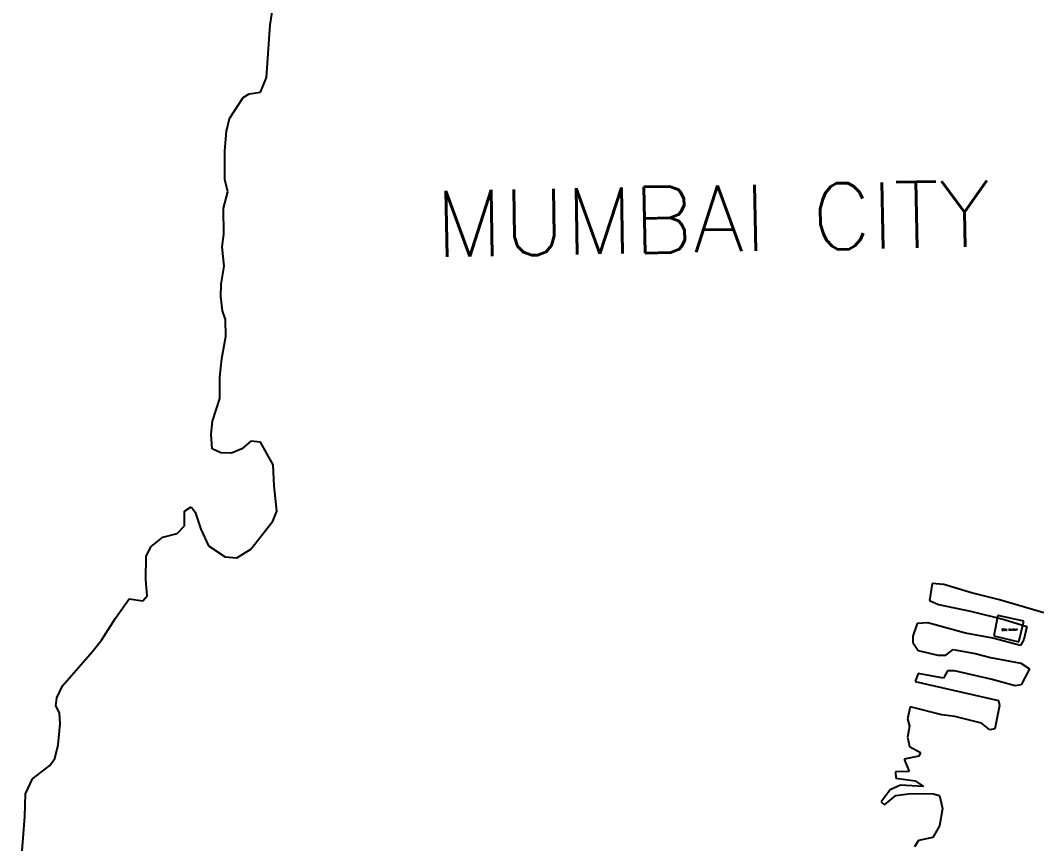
# Model space of a CAD drawing. Header units: metres. Extents: x 267365 to 277461, y 2088854 to 2108025.
# Drawn here: x 268372 to 274303, y 2098449 to 2103253 of the extents above; entities that cross this region are included whole.
import ezdxf

# ---------------------------------------------------------------- set-up
doc = ezdxf.new("R2010")
doc.units = ezdxf.units.M
for name, color, linetype in [('HARBOUR TEXT', 250, 'Continuous'), ('PORT', 5, 'Continuous'), ('village', 3, 'Continuous'), ('VILLAGE NAME', 250, 'Continuous')]:
    doc.layers.add(name, color=color, linetype=linetype)
doc.styles.get("Standard").update_dxf_attribs({"font": 'simplex.shx'})

msp = doc.modelspace()

# ---------------------------------------------------------------- linework, layer by layer
at = {"layer": 'PORT'}
for p, q in [((274076.5, 2099780), (274052.5, 2099662)), ((274228, 2099748), (274076.5, 2099780)), ((274198, 2099626.5), (274228, 2099748)), ((274052.5, 2099662), (274198, 2099626.5))]:
    msp.add_line(p, q, dxfattribs=at)
at = {"layer": 'village', "color": 3}
for p, q in [((269829.7, 2103227.2), (269844.6, 2103326)), ((269807.5, 2102919.8), (269829.7, 2103227.2)), ((269772.3, 2102834.4), (269807.5, 2102919.8)), ((269591.9, 2102680.5), (269671.7, 2102802.2)), ((269671.7, 2102802.2), (269707.3, 2102824.9)), ((269707.3, 2102824.9), (269772.3, 2102834.4)), ((269574.6, 2102606.3), (269591.9, 2102680.5)), ((269564.3, 2102491.9), (269574.6, 2102606.3)), ((269565.6, 2102323.7), (269564.3, 2102491.9)), ((269581.9, 2102252.1), (269565.6, 2102323.7)), ((269558, 2102157.7), (269581.9, 2102252.1)), ((269559.2, 2102005.3), (269558, 2102157.7)), ((269548.6, 2101931.2), (269559.2, 2102005.3)), ((269560.7, 2101819.2), (269548.6, 2101931.2)), ((269543.6, 2101713.6), (269560.7, 2101819.2)), ((269541.9, 2101641.9), (269543.6, 2101713.6)), ((269551.5, 2101559), (269541.9, 2101641.9)), ((269569.9, 2101507.6), (269551.5, 2101559)), ((269570.7, 2101409), (269569.9, 2101507.6)), ((269547, 2101280.9), (269570.7, 2101409)), ((269536.7, 2101171), (269547, 2101280.9)), ((269535.5, 2101047.6), (269536.7, 2101171)), ((269493.9, 2100915), (269535.5, 2101047.6)), ((269485.6, 2100838.7), (269493.9, 2100915)), ((269490.7, 2100753.5), (269485.6, 2100838.7)), ((269716.8, 2100798), (269663.4, 2100752.7)), ((269772.9, 2100791.7), (269716.8, 2100798)), ((269848, 2100660), (269772.9, 2100791.7)), ((269542.5, 2100729.3), (269490.7, 2100753.5)), ((269603, 2100727.5), (269542.5, 2100729.3)), ((269663.4, 2100752.7), (269603, 2100727.5)), ((269853.4, 2100536.7), (269848, 2100660)), ((269868.1, 2100388.8), (269853.4, 2100536.7)), ((269330, 2100389), (269367.9, 2100414)), ((269330.6, 2100303.8), (269330, 2100389)), ((269367.9, 2100414), (269392.8, 2100382.8)), ((269392.8, 2100382.8), (269425, 2100284.4)), ((269846.1, 2100330.4), (269868.1, 2100388.8)), ((269717.4, 2100167.9), (269846.1, 2100330.4)), ((269203.4, 2100237.8), (269286.2, 2100258.6)), ((269286.2, 2100258.6), (269330.6, 2100303.8)), ((269425, 2100284.4), (269470.6, 2100186.1)), ((269134.3, 2100183.4), (269203.4, 2100237.8)), ((269104.5, 2099990.3), (269105.6, 2100127.1)), ((269105.6, 2100127.1), (269134.3, 2100183.4)), ((269470.6, 2100186.1), (269567.5, 2100121.9)), ((269634.8, 2100117.9), (269717.4, 2100167.9)), ((269567.5, 2100121.9), (269634.8, 2100117.9)), ((269111.9, 2099896.2), (269104.5, 2099990.3)), ((273693.5, 2099967.4), (273676.4, 2099868.7)), ((273760.9, 2099961.3), (273693.5, 2099967.4)), ((273922.7, 2099913.3), (273760.9, 2099961.3)), ((269087.5, 2099866.9), (269111.9, 2099896.2)), ((274086.7, 2099872), (273922.7, 2099913.3)), ((268926.9, 2099764.7), (269006.7, 2099877.4)), ((269006.7, 2099877.4), (269087.5, 2099866.9)), ((273676.4, 2099868.7), (273730.4, 2099844.5)), ((273730.4, 2099844.5), (273916.8, 2099805.6)), ((274345.1, 2099795.6), (274086.7, 2099872)), ((273916.8, 2099805.6), (274112.2, 2099757.9)), ((268845, 2099636.2), (268926.9, 2099764.7)), ((273605.7, 2099733.6), (273579.4, 2099659.4)), ((273668.5, 2099738.6), (273605.7, 2099733.6)), ((273886.4, 2099677.6), (273668.5, 2099738.6)), ((274112.2, 2099757.9), (274244.8, 2099716.4)), ((274244.8, 2099716.4), (274227.5, 2099640)), ((273579.4, 2099659.4), (273579.7, 2099623.5)), ((274045.9, 2099647.5), (273886.4, 2099677.6)), ((268791.7, 2099568.5), (268845, 2099636.2)), ((273579.7, 2099623.5), (273611.5, 2099576.7)), ((274207.6, 2099606.2), (274045.9, 2099647.5)), ((274227.5, 2099640), (274207.6, 2099606.2)), ((268618.4, 2099369.8), (268791.7, 2099568.5)), ((273611.5, 2099576.7), (273726, 2099548.5)), ((273726, 2099548.5), (273773.1, 2099548.9)), ((273773.1, 2099548.9), (273815.4, 2099582.9)), ((273815.4, 2099582.9), (273943.4, 2099559.3)), ((273943.4, 2099559.3), (274033.3, 2099535.3)), ((274033.3, 2099535.3), (274210.7, 2099503.1)), ((274210.7, 2099503.1), (274260.3, 2099469.9)), ((273610.3, 2099442.2), (273592.7, 2099395)), ((273758.5, 2099414.3), (273610.3, 2099442.2)), ((273782.8, 2099457.1), (273758.5, 2099414.3)), ((273823.2, 2099457.4), (273782.8, 2099457.1)), ((274034.3, 2099409.8), (273823.2, 2099457.4)), ((274260.3, 2099469.9), (274211.7, 2099375.4)), ((268585.3, 2099300), (268618.4, 2099369.8)), ((273592.7, 2099395), (274080.2, 2099284.6)), ((274178.1, 2099370.6), (274034.3, 2099409.8)), ((274211.7, 2099375.4), (274178.1, 2099370.6)), ((268579, 2099252.9), (268585.3, 2099300)), ((268599.5, 2099212.7), (268579, 2099252.9)), ((273564.8, 2099246.8), (273549.6, 2099177.2)), ((273749, 2099201.3), (273564.8, 2099246.8)), ((274084.9, 2099255.5), (274059.1, 2099118.5)), ((274080.2, 2099284.6), (274084.9, 2099255.5)), ((268604.5, 2099147.7), (268599.5, 2099212.7)), ((273825.3, 2099190.7), (273749, 2099201.3)), ((273980.3, 2099151.6), (273825.3, 2099190.7)), ((268592, 2099026.5), (268604.5, 2099147.7)), ((273561.2, 2099134.7), (273548.3, 2099069.6)), ((273549.6, 2099177.2), (273561.2, 2099134.7)), ((274029.9, 2099113.9), (273980.3, 2099151.6)), ((273548.3, 2099069.6), (273559.9, 2099015.9)), ((274059.1, 2099118.5), (274029.9, 2099113.9)), ((268572.5, 2098945.6), (268592, 2099026.5)), ((273559.9, 2099015.9), (273625.2, 2098980.6)), ((268543.7, 2098905.1), (268572.5, 2098945.6)), ((273614.2, 2098960.3), (273529.1, 2098941.7)), ((273529.1, 2098941.7), (273558.8, 2098870.2)), ((273625.2, 2098980.6), (273614.2, 2098960.3)), ((268443.4, 2098828), (268543.7, 2098905.1)), ((268401.5, 2098740.2), (268443.4, 2098828)), ((273558.8, 2098870.2), (273478.1, 2098867.3)), ((273478.1, 2098867.3), (273480.7, 2098831.4)), ((273480.7, 2098831.4), (273592.9, 2098816.6)), ((273447.6, 2098763.9), (273394.3, 2098694)), ((273507.9, 2098791.3), (273447.6, 2098763.9)), ((273642.5, 2098783.4), (273507.9, 2098791.3)), ((273592.9, 2098816.6), (273642.5, 2098783.4)), ((268398.1, 2098607.9), (268401.5, 2098740.2)), ((273414.7, 2098676.2), (273481.5, 2098730.6)), ((273481.5, 2098730.6), (273568.8, 2098742.5)), ((273568.8, 2098742.5), (273698.9, 2098739)), ((273698.9, 2098739), (273734.8, 2098730.4)), ((273734.8, 2098730.4), (273753.4, 2098654.3)), ((273394.3, 2098694), (273414.7, 2098676.2)), ((273753.4, 2098654.3), (273736.2, 2098553.3)), ((268371.6, 2098269.1), (268398.1, 2098607.9)), ((273736.2, 2098553.3), (273696.4, 2098485.7)), ((273613.6, 2098467.1), (273589.3, 2098431.1)), ((273696.4, 2098485.7), (273613.6, 2098467.1))]:
    msp.add_line(p, q, dxfattribs=at)

# ---------------------------------------------------------------- texts
at = {"layer": 'HARBOUR TEXT'}
msp.add_text('COAL BANDAR', height=10, dxfattribs=at).set_placement((274097.8, 2099692.4))
at = {"layer": 'VILLAGE NAME'}
msp.add_text('MUMBAI CITY', height=385.732, rotation=1.10283, dxfattribs=at).set_placement((270795.5, 2101871.7))
msp.add_text('MUMBAI CITY', height=385.732, rotation=1.10283, dxfattribs=at).set_placement((270795.5, 2101871.7))

doc.saveas('drawing.dxf')
